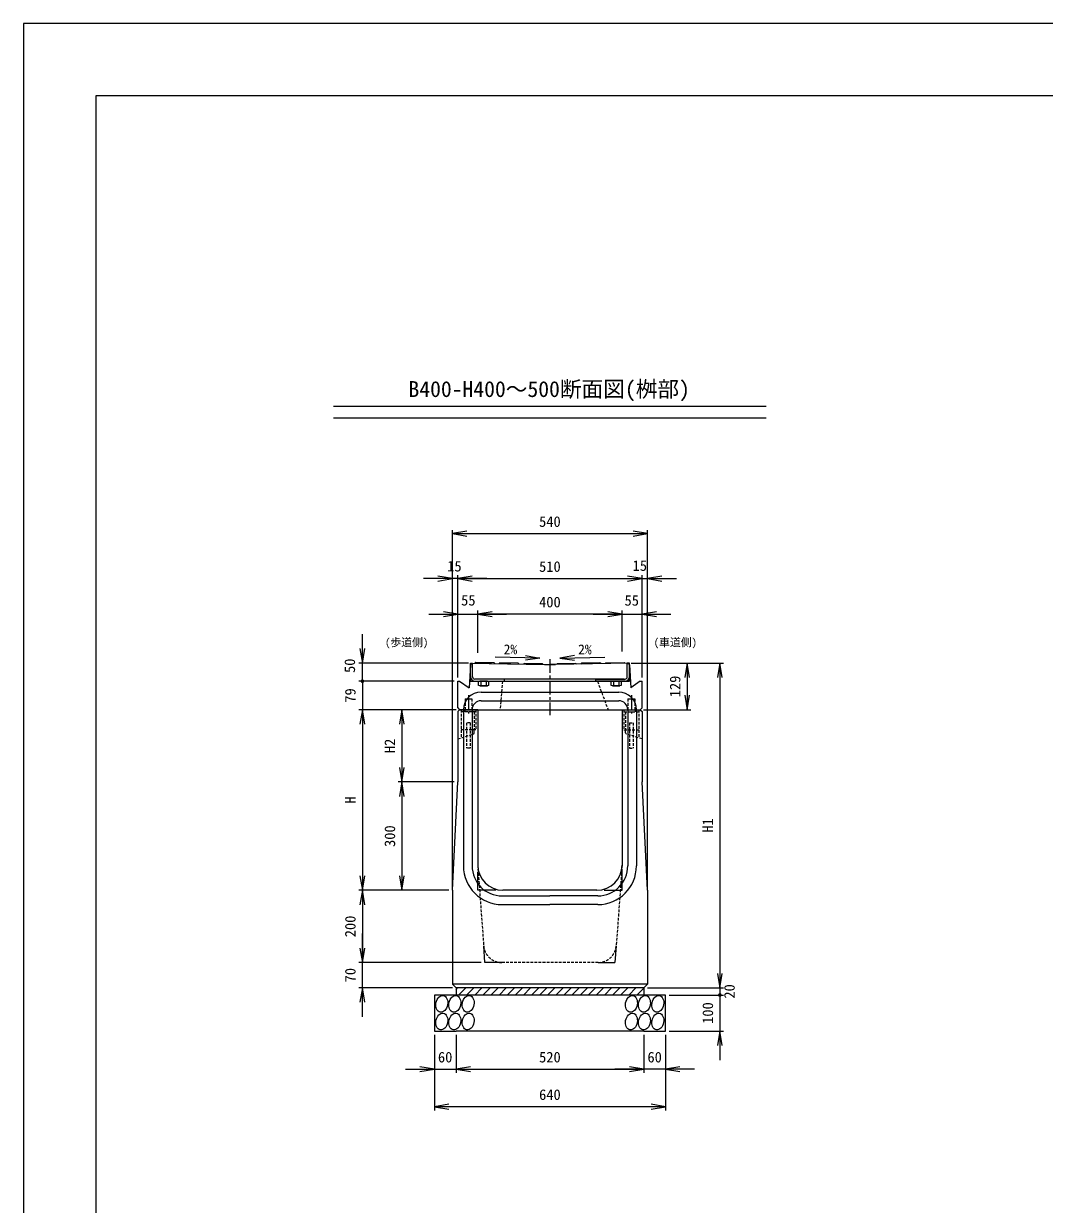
# Model space of a CAD drawing. Units: millimetres at full size, sheet at 1:20. Extents: x 0 to 8400, y -600 to 5940.
# Drawn here: x 0 to 2826, y 2670 to 5940 of the extents above; entities that cross this region are included whole.
import ezdxf
from ezdxf.enums import TextEntityAlignment as Align

# ---------------------------------------------------------------- set-up
doc = ezdxf.new("R2010")
doc.units = ezdxf.units.MM
doc.header["$LTSCALE"] = 20
for name, pattern in [('USER1', [0.5625, 0.375, -0.1875]), ('USER2', [3, 1.875, -0.375, 0.375, -0.375]), ('USER3', [3.75, 1.875, -1.875])]:
    doc.linetypes.add(name, pattern=pattern)
for name, color, linetype, lineweight in [('1', 7, 'Continuous', 9), ('_1-A_25-FRAME-SIDE_VIWE', 2, 'Continuous', 25), ('_1-B_15-GR-SIDE_VIWE', 3, 'Continuous', 25), ('ACC(細線）', 4, 'USER1', 13), ('CEN(細線）', 5, 'USER2', 13), ('CON2(細線）', 6, 'Continuous', 13), ('CON（太線）', 1, 'Continuous', 25), ('Defpoints_3', 7, 'Continuous', 25), ('寸法線', 7, 'Continuous', 9), ('構造物-寸法', 7, 'Continuous', 9)]:
    doc.layers.add(name, color=color, linetype=linetype, lineweight=lineweight)
doc.styles.add('ＭＳ ゴシック', font='')
doc.styles.get('ＭＳ ゴシック').set_extended_font_data('MS Gothic')

# ---------------------------------------------------------------- blocks, each defined once
blk = doc.blocks.new('open_arrow')
at = {"color": 0, "linetype": 'Continuous', "lineweight": -2}
blk.add_lwpolyline([(7.5, 1.25), (0, 0), (7.5, -1.25)], dxfattribs=at)
blk = doc.blocks.new('filled_dot')
at = {"color": 0, "linetype": 'Continuous', "lineweight": -2, "const_width": 1.25}
blk.add_lwpolyline([(-0.625, 0, 1), (0.625, 0, 1)], format="xyb", close=True, dxfattribs=at)

msp = doc.modelspace()

# ---------------------------------------------------------------- linework, layer by layer
at = {"layer": '1'}
for p, q in [((857.93, 4880.59), (2055.98, 4880.59)), ((857.93, 4848.49), (2055.98, 4848.49))]:
    msp.add_line(p, q, dxfattribs=at)
at = {"layer": '_1-A_25-FRAME-SIDE_VIWE'}
for p, q in [((1236.96, 4168.83), (1242.96, 4168.83)), ((1236.96, 4130.83), (1236.96, 4168.83)), ((1236.96, 4118.83), (1236.96, 4168.83)), ((1236.96, 4168.83), (1441.96, 4164.83)), ((1242.96, 4130.83), (1242.96, 4168.83)), ((1441.96, 4164.83), (1471.96, 4164.83)), ((1676.96, 4168.83), (1471.96, 4164.83)), ((1676.96, 4168.83), (1670.96, 4168.83)), ((1670.96, 4130.83), (1670.96, 4168.83)), ((1676.96, 4130.83), (1676.96, 4168.83)), ((1676.96, 4118.83), (1676.96, 4168.83)), ((1330.46, 4124.83), (1248.96, 4124.83)), ((1330.46, 4124.83), (1330.46, 4118.83)), ((1583.46, 4124.83), (1583.46, 4118.83)), ((1583.46, 4124.83), (1664.96, 4124.83)), ((1236.96, 4118.83), (1676.96, 4118.83)), ((1248.96, 4118.83), (1330.46, 4118.83)), ((1259.61, 4107.03), (1259.61, 4118.83)), ((1259.61, 4118.83), (1263.07, 4118.83)), ((1263.07, 4105.83), (1259.61, 4107.03)), ((1263.07, 4118.83), (1266.53, 4118.83)), ((1283.84, 4118.83), (1263.07, 4118.83)), ((1266.53, 4107.03), (1263.07, 4105.83)), ((1263.07, 4105.83), (1283.84, 4105.83)), ((1266.53, 4118.83), (1273.46, 4118.83)), ((1266.53, 4107.03), (1266.53, 4118.83)), ((1273.46, 4105.83), (1266.53, 4107.03)), ((1273.46, 4118.83), (1283.84, 4118.83)), ((1273.46, 4118.83), (1280.38, 4118.83)), ((1273.46, 4118.83), (1280.38, 4118.83)), ((1280.38, 4107.03), (1273.46, 4105.83)), ((1280.38, 4118.83), (1283.84, 4118.83)), ((1280.38, 4118.83), (1280.38, 4107.03)), ((1283.84, 4105.83), (1280.38, 4107.03)), ((1283.84, 4118.83), (1287.31, 4118.83)), ((1287.31, 4107.03), (1283.84, 4105.83)), ((1287.31, 4118.83), (1287.31, 4107.03)), ((1664.96, 4118.83), (1583.46, 4118.83)), ((1626.61, 4107.03), (1626.61, 4118.83)), ((1626.61, 4118.83), (1630.07, 4118.83)), ((1630.07, 4105.83), (1626.61, 4107.03)), ((1630.07, 4118.83), (1633.53, 4118.83)), ((1650.84, 4118.83), (1630.07, 4118.83)), ((1633.53, 4107.03), (1630.07, 4105.83)), ((1630.07, 4105.83), (1650.84, 4105.83)), ((1633.53, 4118.83), (1640.46, 4118.83)), ((1633.53, 4107.03), (1633.53, 4118.83)), ((1640.46, 4105.83), (1633.53, 4107.03)), ((1640.46, 4118.83), (1650.84, 4118.83)), ((1640.46, 4118.83), (1647.38, 4118.83)), ((1640.46, 4118.83), (1647.38, 4118.83)), ((1647.38, 4107.03), (1640.46, 4105.83)), ((1647.38, 4118.83), (1650.84, 4118.83)), ((1647.38, 4118.83), (1647.38, 4107.03)), ((1650.84, 4105.83), (1647.38, 4107.03)), ((1650.84, 4118.83), (1654.31, 4118.83)), ((1654.31, 4107.03), (1650.84, 4105.83)), ((1654.31, 4118.83), (1654.31, 4107.03))]:
    msp.add_line(p, q, dxfattribs=at)
at = {"layer": '_1-A_25-FRAME-SIDE_VIWE', "color": 3, "linetype": 'USER3'}
msp.add_line((1618.46, 4124.83), (1662.46, 4124.83), dxfattribs=at)
at = {"layer": '_1-A_25-FRAME-SIDE_VIWE'}
for centre, radius, start, end in [((1248.96, 4130.83), 12, 180, 270), ((1248.96, 4130.83), 6, 180, 270), ((1664.96, 4130.83), 6, 270, 0), ((1664.96, 4130.83), 12, 270, 0)]:
    msp.add_arc(centre, radius, start, end, dxfattribs=at)
at = {"layer": '_1-B_15-GR-SIDE_VIWE'}
msp.add_line((1662.46, 4124.83), (1251.46, 4124.83), dxfattribs=at)
at = {"layer": 'ACC(細線）'}
for p, q in [((1325.46, 4118.83), (1318.73, 4039.83)), ((1588.46, 4118.83), (1617.8, 4039.83)), ((1221.96, 4069.83), (1221.96, 4039.83)), ((1221.96, 4069.83), (1240.96, 4069.83)), ((1240.96, 4069.83), (1240.96, 4039.83)), ((1672.96, 4069.83), (1672.96, 4039.83)), ((1672.96, 4069.83), (1691.96, 4069.83)), ((1691.96, 4069.83), (1691.96, 4039.83)), ((1210.96, 4039.83), (1210.96, 3983.83)), ((1251.96, 4039.83), (1210.96, 4039.83)), ((1251.96, 4033.83), (1210.96, 4033.83)), ((1221.46, 4039.83), (1221.46, 4033.83)), ((1241.46, 4039.83), (1241.46, 4033.83)), ((1247.46, 4033.83), (1247.46, 3983.83)), ((1251.96, 4039.83), (1251.96, 3983.83)), ((1661.96, 4039.83), (1661.96, 3983.83)), ((1661.96, 4039.83), (1702.96, 4039.83)), ((1661.96, 4033.83), (1702.96, 4033.83)), ((1666.46, 4033.83), (1666.46, 3983.83)), ((1672.46, 4039.83), (1672.46, 4033.83)), ((1692.46, 4039.83), (1692.46, 4033.83)), ((1702.96, 4039.83), (1702.96, 3983.83)), ((1226.46, 4003.83), (1226.46, 3933.83)), ((1236.46, 4003.83), (1226.46, 4003.83)), ((1236.46, 4003.83), (1236.46, 3933.83)), ((1677.46, 4003.83), (1677.46, 3933.83)), ((1677.46, 4003.83), (1687.46, 4003.83)), ((1687.46, 4003.83), (1687.46, 3933.83)), ((1201.96, 3958.83), (1245.39, 3973.15)), ((1251.96, 3983.83), (1210.96, 3983.83)), ((1210.96, 3983.83), (1210.96, 3961.8)), ((1247.46, 3976), (1247.46, 3983.83)), ((1661.96, 3983.83), (1702.96, 3983.83)), ((1666.46, 3976), (1666.46, 3983.83)), ((1711.96, 3958.83), (1668.52, 3973.15)), ((1702.96, 3983.83), (1702.96, 3961.8)), ((1236.46, 3933.83), (1226.46, 3933.83)), ((1677.46, 3933.83), (1687.46, 3933.83))]:
    msp.add_line(p, q, dxfattribs=at)
for centre, start, end in [((1244.46, 3976), 288.24585, 0), ((1669.46, 3976), 180, 251.75415)]:
    msp.add_arc(centre, 3, start, end, dxfattribs=at)
at = {"layer": 'CEN(細線）'}
for p, q in [((1456.96, 4179.83), (1456.96, 4024.83)), ((1231.46, 4079.83), (1231.46, 4029.83)), ((1231.46, 4078.81), (1231.46, 4029.83)), ((1682.45, 4079.83), (1682.45, 4029.83)), ((1682.46, 4078.81), (1682.46, 4029.83))]:
    msp.add_line(p, q, dxfattribs=at)
at = {"layer": 'CON2(細線）'}
for p, q in [((1266.46, 4088.83), (1647.46, 4088.83)), ((1266.46, 4064.83), (1647.46, 4064.83)), ((1217.46, 4039.83), (1217.46, 3607.33)), ((1241.46, 4039.83), (1241.46, 3607.33)), ((1672.46, 4039.83), (1672.46, 3607.33)), ((1696.46, 4039.83), (1696.46, 3607.33)), ((1324.46, 3524.33), (1456.96, 3524.33)), ((1324.46, 3500.33), (1456.96, 3500.33)), ((1589.46, 3524.33), (1456.96, 3524.33)), ((1589.46, 3500.33), (1456.96, 3500.33)), ((1726.96, 3279.83), (1186.96, 3279.83))]:
    msp.add_line(p, q, dxfattribs=at)
at = {"layer": 'CON2(細線）', "linetype": 'USER1'}
for p, q in [((1256.96, 3609.83), (1273.53, 3386.14)), ((1656.96, 3609.83), (1640.39, 3386.14)), ((1590.52, 3339.83), (1323.39, 3339.83))]:
    msp.add_line(p, q, dxfattribs=at)
at = {"layer": 'CON2(細線）'}
for centre, radius, start, end in [((1266.46, 4039.83), 49, 90, 180), ((1647.46, 4039.83), 49, 0, 90), ((1266.46, 4039.83), 25, 90, 180), ((1647.46, 4039.83), 25, 0, 90), ((1324.46, 3607.33), 107, 180, 270), ((1324.46, 3607.33), 83, 180, 270), ((1589.46, 3607.33), 83, 270, 0), ((1589.46, 3607.33), 107, 270, 0)]:
    msp.add_arc(centre, radius, start, end, dxfattribs=at)
at = {"layer": 'CON2(細線）', "linetype": 'USER1'}
for centre, start, end in [((1323.39, 3389.83), 184.23639, 270), ((1590.52, 3389.83), 270, 355.76361)]:
    msp.add_arc(centre, 50, start, end, dxfattribs=at)
at = {"layer": 'CON（太線）'}
for p, q in [((1236.75, 4164.05), (1233.09, 4100.7)), ((1236.75, 4164.05), (1241.95, 4169.05)), ((1241.95, 4169.05), (1456.96, 4164.83)), ((1671.96, 4169.05), (1456.96, 4164.83)), ((1677.16, 4164.05), (1671.96, 4169.05)), ((1677.16, 4164.05), (1680.82, 4100.7)), ((1201.96, 4044.83), (1201.96, 4118.94)), ((1201.96, 4118.94), (1207.03, 4118.94)), ((1207.03, 4118.94), (1233.09, 4100.7)), ((1706.88, 4118.94), (1680.82, 4100.7)), ((1706.88, 4118.94), (1711.96, 4118.94)), ((1711.96, 4044.83), (1711.96, 4118.94)), ((1201.96, 4044.83), (1206.96, 4039.83)), ((1201.96, 4034.83), (1206.96, 4039.83)), ((1201.96, 4034.83), (1201.96, 3839.83)), ((1206.96, 4039.83), (1706.96, 4039.83)), ((1256.96, 4039.83), (1206.96, 4039.83)), ((1216.96, 4039.83), (1216.96, 4039.83)), ((1240.96, 4039.83), (1240.96, 4039.83)), ((1256.96, 4039.83), (1256.96, 3609.83)), ((1656.96, 4039.83), (1656.96, 3609.83)), ((1656.96, 4039.83), (1706.96, 4039.83)), ((1672.96, 4039.83), (1672.96, 4039.83)), ((1696.96, 4039.83), (1696.96, 4039.83)), ((1711.96, 4044.83), (1706.96, 4039.83)), ((1706.96, 4039.83), (1711.96, 4034.83)), ((1711.96, 4034.83), (1711.96, 3839.83)), ((1186.96, 3539.83), (1201.96, 3839.83)), ((1726.96, 3539.83), (1711.96, 3839.83)), ((1186.96, 3539.83), (1186.96, 3279.83)), ((1586.96, 3539.83), (1326.96, 3539.83)), ((1726.96, 3539.83), (1726.96, 3279.83)), ((1186.96, 3279.83), (1196.96, 3269.83)), ((1716.96, 3269.83), (1726.96, 3279.83)), ((1716.96, 3269.83), (1196.96, 3269.83))]:
    msp.add_line(p, q, dxfattribs=at)
for centre, start, end in [((1326.96, 3609.83), 180, 270), ((1586.96, 3609.83), 270, 0)]:
    msp.add_arc(centre, 70, start, end, dxfattribs=at)
at = {"layer": 'Defpoints_3'}
for p, q in [((1256.96, 3539.83), (1256.96, 3589.83)), ((1656.96, 3539.83), (1656.96, 3589.83)), ((1306.96, 3539.83), (1256.96, 3539.83)), ((1606.96, 3539.83), (1656.96, 3539.83)), ((1276.96, 3339.83), (1273.56, 3386.18)), ((1640.35, 3386.18), (1636.96, 3339.83)), ((1323.43, 3339.83), (1276.96, 3339.83)), ((1590.48, 3339.83), (1636.96, 3339.83))]:
    msp.add_line(p, q, dxfattribs=at)
at = {"layer": '寸法線'}
for p, q in [((1389.29, 4190.5), (1429.16, 4183.08)), ((1524.62, 4190.5), (1484.75, 4183.08)), ((1429.16, 4183.08), (1305.34, 4185.43)), ((1429.16, 4183.08), (1389.04, 4177.17)), ((1484.75, 4183.08), (1608.57, 4185.43)), ((1484.75, 4183.08), (1524.87, 4177.17)), ((1681.96, 4169.05), (1846.84, 4169.05)), ((1836.84, 4169.05), (1836.84, 4039.83)), ((1715.96, 4039.83), (1846.84, 4039.83))]:
    msp.add_line(p, q, dxfattribs=at)
at = {"layer": '構造物-寸法', "color": 2}
for p, q in [((0, 5940), (0, 0)), ((8400, 5940), (0, 5940))]:
    msp.add_line(p, q, dxfattribs=at)
at = {"layer": '構造物-寸法'}
for p, q in [((200, 5740), (200, 200)), ((8200, 5740), (200, 5740)), ((1186.96, 4128.94), (1186.96, 4537.48)), ((1186.96, 4527.48), (1726.96, 4527.48)), ((1726.96, 4128.94), (1726.96, 4537.48)), ((1281.96, 4402.93), (1106.96, 4402.93)), ((1186.96, 3549.83), (1186.96, 4412.93)), ((1201.96, 4174.83), (1201.96, 4412.93)), ((1201.96, 4128.94), (1201.96, 4412.93)), ((1201.96, 4402.93), (1711.96, 4402.93)), ((1631.96, 4402.93), (1806.96, 4402.93)), ((1711.96, 4176.33), (1711.96, 4412.93)), ((1711.96, 4128.94), (1711.96, 4412.93)), ((1726.96, 3549.83), (1726.96, 4412.93)), ((1121.96, 4304.64), (1336.96, 4304.64)), ((1201.96, 4128.94), (1201.96, 4314.64)), ((1256.96, 4197.54), (1256.96, 4314.64)), ((1256.96, 4197.54), (1256.96, 4314.64)), ((1656.96, 4304.64), (1256.96, 4304.64)), ((1576.96, 4304.64), (1791.96, 4304.64)), ((1656.96, 4201.49), (1656.96, 4314.64)), ((1656.96, 4201.49), (1656.96, 4314.64)), ((1711.96, 4128.94), (1711.96, 4314.64)), ((937.68, 4118.94), (937.68, 4249.05)), ((1231.95, 4169.05), (927.68, 4169.05)), ((1251.46, 4170.89), (1249.46, 4168.9)), ((1302.46, 4169.9), (1251.46, 4170.89)), ((1304.46, 4167.82), (1302.46, 4169.9)), ((1318.46, 4169.59), (1316.46, 4167.58)), ((1369.46, 4168.6), (1318.46, 4169.59)), ((1371.46, 4166.51), (1369.46, 4168.6)), ((1385.46, 4168.29), (1383.46, 4166.27)), ((1436.46, 4167.3), (1385.46, 4168.29)), ((1438.46, 4165.19), (1436.46, 4167.3)), ((1477.46, 4167.26), (1475.46, 4165.19)), ((1528.46, 4168.26), (1477.46, 4167.26)), ((1530.46, 4166.27), (1528.46, 4168.26)), ((1544.46, 4168.57), (1542.46, 4166.51)), ((1595.46, 4169.56), (1544.46, 4168.57)), ((1597.46, 4167.58), (1595.46, 4169.56)), ((1609.46, 4167.82), (1611.46, 4169.87)), ((1611.46, 4169.87), (1662.46, 4170.86)), ((1662.46, 4170.86), (1664.46, 4168.9)), ((1681.96, 4169.05), (1937.35, 4169.05)), ((1927.35, 4169.05), (1927.35, 3269.83)), ((1191.96, 4118.94), (927.68, 4118.94)), ((1191.96, 4118.94), (927.68, 4118.94)), ((937.68, 4118.94), (937.68, 3959.83)), ((1196.96, 4039.83), (927.68, 4039.83)), ((1196.96, 4039.83), (927.68, 4039.83)), ((937.68, 4039.83), (937.68, 3539.83)), ((1196.96, 4039.83), (1037.22, 4039.83)), ((1047.22, 4039.83), (1047.22, 3839.83)), ((1191.96, 3839.83), (1037.22, 3839.83)), ((1191.96, 3839.83), (1037.22, 3839.83)), ((1047.22, 3839.83), (1047.22, 3539.83)), ((1176.96, 3539.83), (927.68, 3539.83)), ((1176.96, 3539.83), (927.68, 3539.83)), ((937.68, 3539.83), (937.68, 3339.83)), ((1176.96, 3539.83), (1037.22, 3539.83)), ((937.68, 3189.83), (937.68, 3419.83)), ((1266.96, 3339.83), (927.68, 3339.83)), ((1266.96, 3339.83), (927.68, 3339.83)), ((1927.35, 3349.83), (1927.35, 3169.83)), ((1186.95, 3269.83), (927.68, 3269.83)), ((1196.96, 3249.83), (1136.96, 3249.83)), ((1136.96, 3249.83), (1136.96, 3149.83)), ((1196.96, 3269.83), (1196.96, 3249.83)), ((1196.96, 3265.5), (1201.29, 3269.83)), ((1716.96, 3249.83), (1196.96, 3249.83)), ((1203.74, 3249.83), (1223.74, 3269.83)), ((1226.19, 3249.83), (1246.19, 3269.83)), ((1248.64, 3249.83), (1268.64, 3269.83)), ((1271.09, 3249.83), (1291.09, 3269.83)), ((1293.54, 3249.83), (1313.54, 3269.83)), ((1315.99, 3249.83), (1335.99, 3269.83)), ((1338.44, 3249.83), (1358.44, 3269.83)), ((1360.89, 3249.83), (1380.89, 3269.83)), ((1383.34, 3249.83), (1403.34, 3269.83)), ((1405.79, 3249.83), (1425.79, 3269.83)), ((1428.24, 3249.83), (1448.24, 3269.83)), ((1450.69, 3249.83), (1470.69, 3269.83)), ((1473.14, 3249.83), (1493.14, 3269.83)), ((1495.6, 3249.83), (1515.6, 3269.83)), ((1518.05, 3249.83), (1538.05, 3269.83)), ((1540.5, 3249.83), (1560.5, 3269.83)), ((1562.95, 3249.83), (1582.95, 3269.83)), ((1585.4, 3249.83), (1605.4, 3269.83)), ((1607.85, 3249.83), (1627.85, 3269.83)), ((1630.3, 3249.83), (1650.3, 3269.83)), ((1652.75, 3249.83), (1672.75, 3269.83)), ((1675.2, 3249.83), (1695.2, 3269.83)), ((1697.65, 3249.83), (1716.96, 3269.13)), ((1716.96, 3269.83), (1716.96, 3249.83)), ((1776.96, 3249.83), (1716.96, 3249.83)), ((1726.96, 3269.83), (1937.35, 3269.83)), ((1726.96, 3269.83), (1937.35, 3269.83)), ((1776.96, 3149.83), (1776.96, 3249.83)), ((1786.96, 3249.83), (1937.35, 3249.83)), ((1786.96, 3249.83), (1937.35, 3249.83)), ((1927.35, 3249.83), (1927.35, 3069.83)), ((1136.96, 3149.83), (1196.96, 3149.83)), ((1136.96, 3139.83), (1136.96, 3034.34)), ((1136.96, 3139.83), (1136.96, 2930.46)), ((1716.96, 3149.83), (1196.96, 3149.83)), ((1196.96, 3139.83), (1196.96, 3034.34)), ((1196.96, 3139.83), (1196.96, 3034.34)), ((1716.96, 3149.83), (1776.96, 3149.83)), ((1716.96, 3139.83), (1716.96, 3034.34)), ((1716.96, 3139.83), (1716.96, 3034.34)), ((1776.96, 3139.83), (1776.96, 3034.34)), ((1776.96, 3139.83), (1776.96, 2930.46)), ((1786.96, 3149.83), (1937.35, 3149.83)), ((1056.96, 3044.34), (1276.96, 3044.34)), ((1196.96, 3044.34), (1716.96, 3044.34)), ((1856.96, 3044.34), (1636.96, 3044.34)), ((1776.96, 2940.46), (1136.96, 2940.46))]:
    msp.add_line(p, q, dxfattribs=at)
for centre in [(1157.54, 3225.41), (1193.54, 3225.41), (1230.54, 3225.41), (1682.54, 3225.41), (1718.54, 3225.41), (1755.54, 3225.41), (1157.54, 3176.41), (1193.54, 3176.41), (1230.54, 3176.41), (1682.54, 3176.41), (1718.54, 3176.41), (1755.54, 3176.41)]:
    msp.add_ellipse(centre, major_axis=(-4.13, -22.89), ratio=0.698644, dxfattribs=at)

# ---------------------------------------------------------------- block references
at = {"layer": '寸法線', "xscale": 5.33, "yscale": 5.33}
for p, rotation in [((1836.84, 4169.05), 270), ((1836.84, 4039.83), 90)]:
    msp.add_blockref('open_arrow', p, dxfattribs=dict(at, rotation=rotation))
at = {"layer": '構造物-寸法', "xscale": 5.33, "yscale": 5.33}
for p in [(1186.96, 4527.48), (1201.96, 4402.93), (1201.96, 4402.93), (1726.96, 4402.93), (1256.96, 4304.64), (1256.96, 4304.64), (1711.96, 4304.64), (1196.96, 3044.34), (1196.96, 3044.34), (1776.96, 3044.34), (1136.96, 2940.46)]:
    msp.add_blockref('open_arrow', p, dxfattribs=at)
at = {"layer": '構造物-寸法'}
for name, p, xscale, yscale, rotation in [('open_arrow', (1726.96, 4527.48), 5.33, 5.33, 180), ('open_arrow', (1186.96, 4402.93), 5.33, 5.33, 180), ('open_arrow', (1711.96, 4402.93), 5.33, 5.33, 180), ('open_arrow', (1711.96, 4402.93), 5.33, 5.33, 180), ('open_arrow', (1201.96, 4304.64), 5.33, 5.33, 180), ('open_arrow', (1656.96, 4304.64), 5.33, 5.33, 180), ('open_arrow', (1656.96, 4304.64), 5.33, 5.33, 180), ('open_arrow', (937.68, 4169.05), 5.33, 5.33, 90), ('open_arrow', (1927.35, 4169.05), 5.33, 5.33, 270), ('filled_dot', (937.68, 4118.94), 4, 4, 90), ('filled_dot', (937.68, 4118.94), 4, 4, 270), ('open_arrow', (937.68, 4039.83), 5.33, 5.33, 270), ('open_arrow', (937.68, 4039.83), 5.33, 5.33, 270), ('open_arrow', (1047.22, 4039.83), 5.33, 5.33, 270), ('open_arrow', (1047.22, 3839.83), 5.33, 5.33, 90), ('open_arrow', (1047.22, 3839.83), 5.33, 5.33, 270), ('open_arrow', (937.68, 3539.83), 5.33, 5.33, 90), ('open_arrow', (1047.22, 3539.83), 5.33, 5.33, 90), ('open_arrow', (937.68, 3539.83), 5.33, 5.33, 270), ('open_arrow', (937.68, 3339.83), 5.33, 5.33, 90), ('open_arrow', (937.68, 3339.83), 5.33, 5.33, 90), ('open_arrow', (1927.35, 3269.83), 5.33, 5.33, 90), ('open_arrow', (1927.35, 3269.83), 5.33, 5.33, 90), ('open_arrow', (937.68, 3269.83), 5.33, 5.33, 270), ('filled_dot', (1927.35, 3249.83), 4, 4, 270), ('filled_dot', (1927.35, 3249.83), 4, 4, 270), ('open_arrow', (1927.35, 3149.83), 5.33, 5.33, 270), ('open_arrow', (1136.96, 3044.34), 5.33, 5.33, 180), ('open_arrow', (1716.96, 3044.34), 5.33, 5.33, 180), ('open_arrow', (1716.96, 3044.34), 5.33, 5.33, 180), ('open_arrow', (1776.96, 2940.46), 5.33, 5.33, 180)]:
    msp.add_blockref(name, p, dxfattribs=dict(at, xscale=xscale, yscale=yscale, rotation=rotation))

# ---------------------------------------------------------------- texts
at = {"layer": '寸法線', "style": 'ＭＳ ゴシック'}
for s, height, p in [('B400-H400～500断面図(桝部)', 43.99, (1065.4, 4892.75)), ('2%', 27.49, (1328.85, 4185.18)), ('2%', 27.49, (1535.08, 4185.07))]:
    msp.add_text(s, height=height, dxfattribs=at).set_placement(p, align=Align.BOTTOM_LEFT)
msp.add_text('129', height=29.33, rotation=90, dxfattribs=at).set_placement((1826.84, 4074.44), align=Align.BOTTOM_LEFT)
at = {"layer": '構造物-寸法', "style": 'ＭＳ ゴシック'}
for s, height, p in [('540', 29.33, (1426.96, 4537.48)), ('15', 29.33, (1172.6, 4413.96)), ('510', 29.33, (1426.96, 4412.93)), ('15', 29.33, (1685.93, 4415.55)), ('55', 29.33, (1211.09, 4319.71)), ('400', 29.33, (1426.96, 4314.64)), ('55', 29.33, (1663.54, 4319.32)), ('(歩道側)', 21.99, (1000.37, 4208.94)), ('(車道側)', 21.99, (1744.25, 4208.94)), ('60', 29.33, (1146.96, 3054.34)), ('520', 29.33, (1426.96, 3054.34)), ('60', 29.33, (1726.96, 3054.34)), ('640', 29.33, (1426.96, 2950.46))]:
    msp.add_text(s, height=height, dxfattribs=at).set_placement(p, align=Align.BOTTOM_LEFT)
for s, p in [('50', (926.24, 4141.67)), ('79', (927.68, 4059.45)), ('H2', (1037.22, 3919.83)), ('H', (927.68, 3779.83)), ('H1', (1917.35, 3699.44)), ('300', (1037.22, 3659.83)), ('200', (927.68, 3409.83)), ('70', (927.68, 3284.83)), ('20', (1977.35, 3239.83)), ('100', (1917.35, 3169.98))]:
    msp.add_text(s, height=29.33, rotation=90, dxfattribs=at).set_placement(p, align=Align.BOTTOM_LEFT)

doc.saveas('drawing.dxf')
